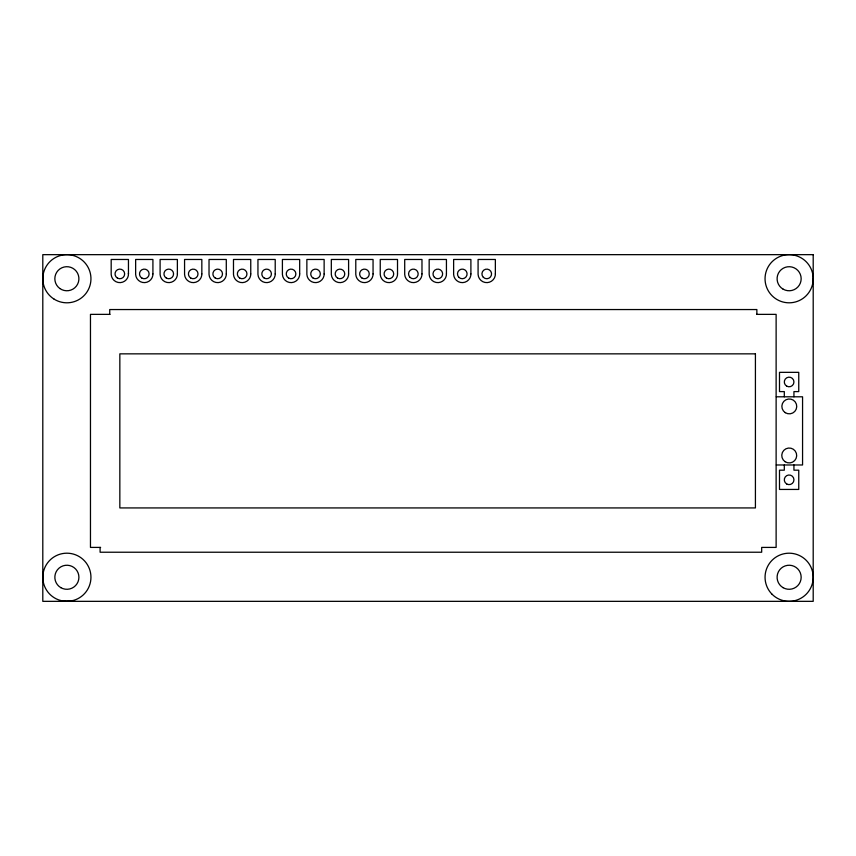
<?xml version="1.0" encoding="UTF-8"?>
<svg xmlns="http://www.w3.org/2000/svg" width="856" height="856" viewBox="0 0 856 856"><rect width="100%" height="100%" fill="white"/><g stroke="black" fill="none" stroke-linecap="round" stroke-linejoin="round"><path stroke-width="1.28" d="M109.975 314.366L90.469 314.366L90.469 547.412L100.623 547.412M756.618 314.366L776.125 314.366L776.125 547.412L761.68 547.412L761.68 552.227L100.099 552.227L100.099 547.412M776.296 396.799L802.564 396.799L802.564 464.979L776.296 464.979M128.453 273.203L128.336 275.653A8.667 8.667 0 0 1 111.184 274.444L111.184 259.475L128.453 259.475L128.453 273.92M793.94 396.799L793.94 391.599L798.755 391.599L798.755 372.339L779.495 372.339L779.495 391.599L784.31 391.599L784.31 396.799M793.94 464.979L793.94 470.179L798.755 470.179L798.755 489.439L779.495 489.439L779.495 470.179L784.31 470.179L784.31 464.979M756.865 314.366L756.865 309.551L109.728 309.551L109.728 314.366M813.2 278.735A24.075 24.075 0 0 1 777.088 299.589A24.075 24.075 0 0 1 777.088 257.881A24.075 24.075 0 0 1 813.2 278.735A24.075 24.075 0 0 1 812.9 282.501M60.648 600.516A24.075 24.075 0 0 0 66.875 601.34A24.075 24.075 0 0 0 90.95 577.265A24.075 24.075 0 0 0 66.875 553.19A24.075 24.075 0 0 0 42.8 577.265A24.075 24.075 0 0 0 43.1 581.031M73.102 600.516A24.075 24.075 0 0 1 43.1 573.499M43.1 274.969A24.075 24.075 0 0 0 42.8 278.735A24.075 24.075 0 0 0 43.1 282.501M152.914 273.92L152.796 275.653A8.667 8.667 0 0 1 135.644 274.444L135.644 259.475L152.914 259.475L152.914 273.92M177.374 273.92L177.256 275.653A8.667 8.667 0 0 1 160.104 274.444L160.104 259.475L177.374 259.475L177.374 273.92M201.834 273.92L201.716 275.653A8.667 8.667 0 0 1 184.564 274.444L184.564 259.475L201.834 259.475L201.834 273.92M226.294 273.92L226.177 275.653A8.667 8.667 0 0 1 209.025 274.444L209.025 259.475L226.294 259.475L226.294 273.92M250.755 273.92L250.637 275.653A8.667 8.667 0 0 1 233.485 274.444L233.485 259.475L250.755 259.475L250.755 273.92M275.215 273.92L275.097 275.653A8.667 8.667 0 0 1 257.945 274.444L257.945 259.475L275.215 259.475L275.215 273.92M299.675 273.92L299.557 275.653A8.667 8.667 0 0 1 282.405 274.444L282.405 259.475L299.675 259.475L299.675 273.92M324.135 273.92L324.017 275.653A8.667 8.667 0 0 1 306.865 274.444L306.865 259.475L324.135 259.475L324.135 273.92M348.595 273.92L348.478 275.653A8.667 8.667 0 0 1 331.325 274.444L331.325 259.475L348.595 259.475L348.595 273.92M373.055 273.92L372.938 275.653A8.667 8.667 0 0 1 355.786 274.444L355.786 259.475L373.055 259.475L373.055 273.92M397.516 273.92L397.398 275.653A8.667 8.667 0 0 1 380.246 274.444L380.246 259.475L397.516 259.475L397.516 273.92M421.976 273.92L421.858 275.653A8.667 8.667 0 0 1 404.706 274.444L404.706 259.475L421.976 259.475L421.976 273.92M446.436 273.92L446.318 275.653A8.667 8.667 0 0 1 429.166 274.444L429.166 259.475L446.436 259.475L446.436 273.92M470.896 273.92L470.779 275.653A8.667 8.667 0 0 1 453.627 274.444L453.627 259.475L470.896 259.475L470.896 273.92M495.357 273.92L495.239 275.653A8.667 8.667 0 0 1 478.087 274.444L478.087 259.475L495.357 259.475L495.357 273.92M813.2 254.66L42.8 254.66L42.8 601.34L813.2 601.34L813.2 254.66M755.42 353.849L119.84 353.849L119.84 507.929L755.42 507.929L755.42 353.849M785.123 461.716A7.469 7.469 0 0 0 796.679 455.906A7.469 7.469 0 0 0 785.872 448.812A7.469 7.469 0 0 0 785.123 461.716M785.284 412.678A7.447 7.447 0 0 0 796.733 406.739A7.447 7.447 0 0 0 785.862 399.805A7.447 7.447 0 0 0 785.284 412.678M409.96 277.323A4.815 4.815 0 0 0 418.017 275.161A4.815 4.815 0 0 0 412.121 269.266A4.815 4.815 0 0 0 409.96 277.323M786.718 483.982A4.815 4.815 0 0 0 793.94 479.809A4.815 4.815 0 0 0 786.718 475.636A4.815 4.815 0 0 0 786.718 483.982M362.035 278.093A4.815 4.815 0 0 0 369.257 273.92A4.815 4.815 0 0 0 362.035 269.747A4.815 4.815 0 0 0 362.035 278.093M313.114 278.082A4.815 4.815 0 0 0 320.337 273.92A4.815 4.815 0 0 0 313.114 269.758A4.815 4.815 0 0 0 313.114 278.082M337.564 278.082A4.815 4.815 0 0 0 344.775 273.92A4.815 4.815 0 0 0 337.564 269.758A4.815 4.815 0 0 0 337.564 278.082M483.34 277.323A4.815 4.815 0 0 0 491.398 275.161A4.815 4.815 0 0 0 485.502 269.266A4.815 4.815 0 0 0 483.34 277.323M458.88 277.323A4.815 4.815 0 0 0 466.937 275.161A4.815 4.815 0 0 0 461.042 269.266A4.815 4.815 0 0 0 458.88 277.323M434.42 277.323A4.815 4.815 0 0 0 442.477 275.161A4.815 4.815 0 0 0 436.581 269.266A4.815 4.815 0 0 0 434.42 277.323M288.654 278.093A4.815 4.815 0 0 0 295.876 273.92A4.815 4.815 0 0 0 288.654 269.747A4.815 4.815 0 0 0 288.654 278.093M772.101 594.289A24.075 24.075 0 0 0 812.376 583.492A24.075 24.075 0 0 0 782.898 554.014A24.075 24.075 0 0 0 772.101 594.289M783.112 587.687A12.038 12.038 0 0 0 801.163 577.265A12.038 12.038 0 0 0 783.112 566.843A12.038 12.038 0 0 0 783.112 587.687M783.112 289.157A12.038 12.038 0 0 0 801.163 278.735A12.038 12.038 0 0 0 783.112 268.313A12.038 12.038 0 0 0 783.112 289.157M386.495 278.093A4.815 4.815 0 0 0 393.717 273.92A4.815 4.815 0 0 0 386.495 269.747A4.815 4.815 0 0 0 386.495 278.093M54.121 299.151A24.075 24.075 0 0 0 90.939 279.57A24.075 24.075 0 0 0 55.565 257.485A24.075 24.075 0 0 0 54.121 299.151M786.718 386.142A4.815 4.815 0 0 0 793.94 381.969A4.815 4.815 0 0 0 786.718 377.796A4.815 4.815 0 0 0 786.718 386.142M117.433 278.093A4.815 4.815 0 0 0 124.655 273.92A4.815 4.815 0 0 0 117.433 269.747A4.815 4.815 0 0 0 117.433 278.093M166.353 278.093A4.815 4.815 0 0 0 173.575 273.92A4.815 4.815 0 0 0 166.353 269.747A4.815 4.815 0 0 0 166.353 278.093M60.862 587.687A12.038 12.038 0 0 0 78.913 577.265A12.038 12.038 0 0 0 60.862 566.843A12.038 12.038 0 0 0 60.862 587.687M264.194 278.082A4.815 4.815 0 0 0 271.416 273.92A4.815 4.815 0 0 0 264.194 269.758A4.815 4.815 0 0 0 264.194 278.082M239.734 278.082A4.815 4.815 0 0 0 246.956 273.92A4.815 4.815 0 0 0 239.734 269.758A4.815 4.815 0 0 0 239.734 278.082M190.802 278.082A4.815 4.815 0 0 0 198.014 273.92A4.815 4.815 0 0 0 190.802 269.758A4.815 4.815 0 0 0 190.802 278.082M215.273 278.082A4.815 4.815 0 0 0 222.496 273.92A4.815 4.815 0 0 0 215.273 269.758A4.815 4.815 0 0 0 215.273 278.082M59.92 288.558A12.038 12.038 0 0 0 78.859 279.837A12.038 12.038 0 0 0 61.835 267.8A12.038 12.038 0 0 0 59.92 288.558M141.893 278.093A4.815 4.815 0 0 0 149.115 273.92A4.815 4.815 0 0 0 141.893 269.747A4.815 4.815 0 0 0 141.893 278.093"/></g></svg>
